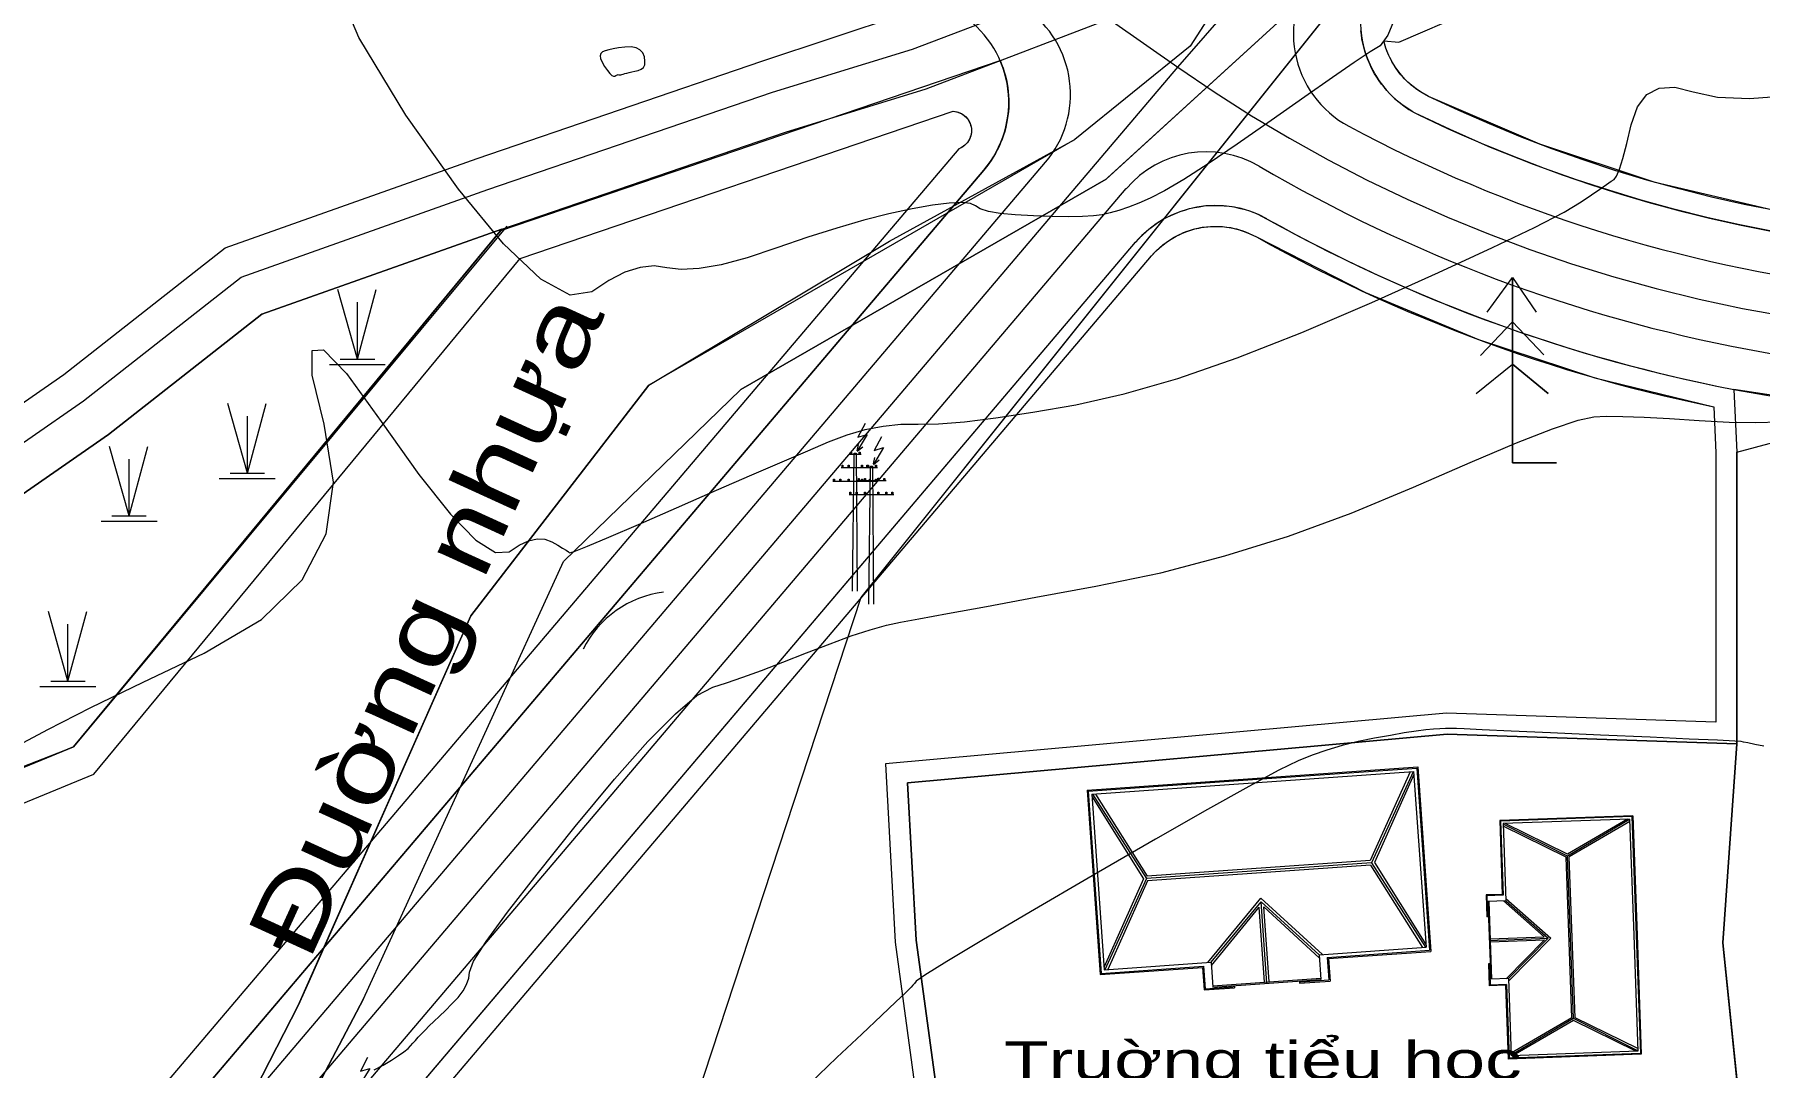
# Model space of a CAD drawing. Header units: metres. Extents: x 533049 to 537618, y 1849954 to 1852676.
# Drawn here: x 534812.5 to 534977.1, y 1851337.7 to 1851436.3 of the extents above; entities that cross this region are included whole.
import ezdxf

# ---------------------------------------------------------------- set-up
doc = ezdxf.new("R2010")
doc.units = ezdxf.units.M
doc.header["$LTSCALE"] = 2
for name, color, linetype, lineweight in [('13', 7, 'Continuous', 13), ('14', 7, 'Continuous', 13), ('20', 7, 'Continuous', 13), ('38', 7, 'Continuous', 13), ('47', 7, 'Continuous', 13), ('51', 7, 'Continuous', 13), ('52', 7, 'Continuous', 13), ('54', 7, 'Continuous', 13), ('55', 7, 'Continuous', 13), ('57', 7, 'Continuous', 13), ('60', 7, 'Continuous', 13)]:
    doc.layers.add(name, color=color, linetype=linetype, lineweight=lineweight)

msp = doc.modelspace()

# ---------------------------------------------------------------- linework, layer by layer
at = {"linetype": 'Continuous', "lineweight": 13}
for points in [[(534989.61, 1851326.9), (534975.91, 1851326.9), (534973.59, 1851349.6), (534974.91, 1851368.6), (534974.91, 1851396.42), (535008.04, 1851405.3), (535026.24, 1851403.77), (535027.4, 1851386.27), (535025.07, 1851374.02), (535016.33, 1851361.77), (535006.42, 1851354.19), (534995.35, 1851340.78)], [(534899.44, 1851327.9), (534898.55, 1851335.65), (534896.62, 1851349.86), (534895.8, 1851364.88), (534947.28, 1851369.51), (534974.91, 1851368.6), (534973.59, 1851349.6), (534975.92, 1851326.78), (534969.19, 1851324.88), (534968.68, 1851278.85), (534958.61, 1851275.67), (534929.69, 1851277.02), (534927.1, 1851273.51), (534904.62, 1851287.85), (534899.51, 1851292.29), (534899.44, 1851297.57), (534903.73, 1851297.02)]]:
    msp.add_lwpolyline(points, close=True, dxfattribs=at)
at = {"layer": '13'}
for p in [(534592.81, 1851663.81), (534829.97, 1851325.25)]:
    msp.add_line(p, (534921.58, 1851433.16), dxfattribs=at)
for points in [[(534921.58, 1851433.16), (535013.74, 1851538.69)], [(534921.58, 1851433.16), (534925.06, 1851430.8), (534928.62, 1851428.53), (534932.24, 1851426.37), (534935.92, 1851424.32), (534939.66, 1851422.39), (534943.46, 1851420.56), (534947.31, 1851418.85), (534951.21, 1851417.25), (534955.16, 1851415.77), (534959.14, 1851414.4), (534963.17, 1851413.16), (534967.23, 1851412.04), (534971.32, 1851411.03), (534975.45, 1851410.15), (534979.59, 1851409.4)]]:
    msp.add_lwpolyline(points, dxfattribs=at)
at = {"layer": '14'}
for p, q in [((534928.7, 1851365.3), (534944.48, 1851366.41)), ((534928.71, 1851365.19), (534944.38, 1851366.29)), ((534944.02, 1851365.94), (534940.05, 1851357.25)), ((534944.08, 1851365.95), (534945.26, 1851349.2)), ((534944.38, 1851366.29), (534945.6, 1851348.9)), ((534944.48, 1851366.41), (534945.72, 1851348.8)), ((534912.92, 1851364.19), (534928.7, 1851365.3)), ((534913.04, 1851364.09), (534928.71, 1851365.19)), ((534943.74, 1851365.92), (534939.94, 1851357.46)), ((534944.1, 1851365.68), (534940.33, 1851357.27)), ((534912.92, 1851364.19), (534914.16, 1851346.58)), ((534913.04, 1851364.09), (534914.26, 1851346.7)), ((534913.38, 1851363.79), (534914.56, 1851347.04)), ((534913.4, 1851363.53), (534918.31, 1851355.72)), ((534913.45, 1851363.79), (534918.59, 1851355.74)), ((534913.72, 1851363.81), (534918.67, 1851355.96)), ((534964.99, 1851361.74), (534952.29, 1851361.29)), ((534952.29, 1851361.29), (534952.54, 1851354.24)), ((534964.91, 1851361.66), (534952.37, 1851361.21)), ((534952.37, 1851361.21), (534952.62, 1851354.17)), ((534964.69, 1851361.42), (534952.61, 1851360.99)), ((534952.61, 1851360.99), (534952.87, 1851353.63)), ((534958.76, 1851358.07), (534952.8, 1851361)), ((534964.5, 1851361.41), (534958.76, 1851358.07)), ((534964.69, 1851361.38), (534958.77, 1851357.88)), ((534964.7, 1851361.18), (534958.93, 1851357.81)), ((534964.91, 1851361.66), (534965.32, 1851350.36)), ((534964.99, 1851361.74), (534965.4, 1851350.36)), ((534958.77, 1851357.88), (534952.61, 1851360.94)), ((534958.62, 1851357.8), (534952.62, 1851360.74)), ((534959.17, 1851342.46), (534958.62, 1851357.8)), ((534959.33, 1851342.39), (534958.77, 1851357.88)), ((534959.48, 1851342.47), (534958.93, 1851357.81)), ((534940.05, 1851357.25), (534918.59, 1851355.74)), ((534939.94, 1851357.46), (534918.67, 1851355.96)), ((534939.97, 1851357.03), (534918.7, 1851355.53)), ((534939.97, 1851357.03), (534944.92, 1851349.18)), ((534940.05, 1851357.25), (534945.2, 1851349.2)), ((534940.33, 1851357.27), (534945.24, 1851349.47)), ((534918.31, 1851355.72), (534914.54, 1851347.31)), ((534918.59, 1851355.74), (534914.62, 1851347.05)), ((534918.7, 1851355.53), (534914.9, 1851347.07)), ((534924.45, 1851347.74), (534929.5, 1851353.88)), ((534924.76, 1851347.76), (534929.53, 1851353.54)), ((534924.78, 1851347.46), (534929.35, 1851353.01)), ((534929.85, 1851345.85), (534929.35, 1851353.01)), ((534935.37, 1851348.51), (534929.5, 1851353.88)), ((534930.08, 1851345.76), (534929.53, 1851353.54)), ((534935.06, 1851348.48), (534929.53, 1851353.54)), ((534930.28, 1851345.88), (534929.78, 1851353.04)), ((534935.08, 1851348.18), (534929.78, 1851353.04)), ((534952.54, 1851354.24), (534950.99, 1851354.19)), ((534950.99, 1851354.19), (534951.07, 1851352.09)), ((534952.62, 1851354.17), (534951.07, 1851354.11)), ((534951.07, 1851354.11), (534951.14, 1851352.18)), ((534952.87, 1851353.63), (534951.17, 1851353.57)), ((534951.17, 1851353.57), (534951.44, 1851346.14)), ((534951.25, 1851353.57), (534951.52, 1851346.14)), ((534952.66, 1851353.62), (534956.54, 1851350.2)), ((534952.87, 1851353.85), (534957.16, 1851350.06)), ((534952.87, 1851353.63), (534956.92, 1851350.06)), ((534951.22, 1851352.1), (534951.07, 1851352.09)), ((534951.22, 1851352.18), (534951.14, 1851352.18)), ((534951.3, 1851349.85), (534956.92, 1851350.06)), ((534951.38, 1851350.01), (534956.54, 1851350.2)), ((534951.39, 1851349.7), (534956.55, 1851349.89)), ((534952.92, 1851346.19), (534956.55, 1851349.89)), ((534953.14, 1851346.2), (534956.92, 1851350.06)), ((534953.15, 1851345.98), (534957.16, 1851350.06)), ((534965.32, 1851350.36), (534965.72, 1851339.05)), ((534965.4, 1851350.36), (534965.8, 1851338.98)), ((534935.06, 1851348.48), (534945.26, 1851349.2)), ((534935.06, 1851348.48), (534935.23, 1851346.12)), ((534935.84, 1851348.22), (534945.6, 1851348.9)), ((534935.84, 1851348.22), (534935.99, 1851346.07)), ((534935.95, 1851348.12), (534945.72, 1851348.8)), ((534935.95, 1851348.12), (534936.1, 1851345.97)), ((534914.16, 1851346.58), (534923.93, 1851347.27)), ((534914.26, 1851346.7), (534924.03, 1851347.39)), ((534914.56, 1851347.04), (534924.76, 1851347.76)), ((534923.93, 1851347.27), (534924.08, 1851345.12)), ((534924.03, 1851347.39), (534924.18, 1851345.24)), ((534924.76, 1851347.76), (534924.92, 1851345.4)), ((534924.91, 1851345.51), (534935.22, 1851346.23)), ((534951.38, 1851347.61), (534951.23, 1851347.6)), ((534951.23, 1851347.6), (534951.3, 1851345.51)), ((534951.31, 1851347.53), (534951.38, 1851345.59)), ((534951.39, 1851347.53), (534951.31, 1851347.53)), ((534953.14, 1851346.2), (534951.44, 1851346.14)), ((534953.14, 1851346.2), (534953.4, 1851338.84)), ((534924.08, 1851345.12), (534926.98, 1851345.33)), ((534924.18, 1851345.24), (534926.86, 1851345.43)), ((534924.92, 1851345.4), (534935.23, 1851346.12)), ((534926.85, 1851345.53), (534926.86, 1851345.43)), ((534926.96, 1851345.54), (534926.98, 1851345.33)), ((534933.19, 1851345.98), (534933.2, 1851345.76)), ((534933.2, 1851345.76), (534936.1, 1851345.97)), ((534933.3, 1851345.88), (534935.99, 1851346.07)), ((534933.3, 1851345.99), (534933.3, 1851345.88)), ((534952.85, 1851345.57), (534951.3, 1851345.51)), ((534952.93, 1851345.65), (534951.38, 1851345.59)), ((534952.85, 1851345.57), (534953.11, 1851338.52)), ((534952.93, 1851345.65), (534953.18, 1851338.6)), ((534959.17, 1851342.46), (534953.4, 1851339.09)), ((534959.33, 1851342.39), (534953.4, 1851338.89)), ((534959.33, 1851342.19), (534953.59, 1851338.85)), ((534965.48, 1851339.32), (534959.33, 1851342.39)), ((534965.29, 1851339.27), (534959.33, 1851342.19)), ((534965.48, 1851339.52), (534959.48, 1851342.47)), ((534965.8, 1851338.98), (534953.11, 1851338.52)), ((534965.72, 1851339.05), (534953.18, 1851338.6)), ((534965.48, 1851339.28), (534953.4, 1851338.84))]:
    msp.add_line(p, q, dxfattribs=at)
for points in [[(535287.1, 1851437.92), (535223.94, 1851442.49), (535160.63, 1851441.22), (535097.71, 1851434.14), (535035.7, 1851421.31), (535024.38, 1851418.94), (535012.9, 1851417.57), (535001.35, 1851417.21), (534989.81, 1851417.86), (534978.36, 1851419.52), (534967.11, 1851422.17), (534956.13, 1851425.8), (534945.51, 1851430.37), (534944.9, 1851430.71), (534944.31, 1851431.09), (534943.76, 1851431.53), (534943.25, 1851432.01), (534942.78, 1851432.54), (534942.37, 1851433.1), (534942, 1851433.7), (534941.69, 1851434.33), (534941.43, 1851434.98), (534941.23, 1851435.66)], [(534941.23, 1851435.66), (534942.67, 1851435.56), (534949.31, 1851438.41)], [(534941.23, 1851435.66), (534942.67, 1851435.56), (534949.31, 1851438.41)], [(534941.44, 1851434.96), (534941.36, 1851435.19), (534941.29, 1851435.42), (534941.23, 1851435.66)], [(534978.76, 1851419.45), (534975.63, 1851420.07), (534972.51, 1851420.77), (534969.42, 1851421.54), (534966.34, 1851422.39), (534963.29, 1851423.31), (534960.26, 1851424.31), (534957.25, 1851425.38), (534954.27, 1851426.52), (534951.32, 1851427.74), (534948.4, 1851429.02), (534945.51, 1851430.37), (534945.3, 1851430.48), (534945.09, 1851430.6), (534944.88, 1851430.72), (534944.67, 1851430.85), (534944.47, 1851430.98), (534944.27, 1851431.12), (534944.08, 1851431.27), (534943.89, 1851431.42), (534943.71, 1851431.58), (534943.53, 1851431.74), (534943.35, 1851431.91), (534943.18, 1851432.08), (534943.02, 1851432.26), (534942.86, 1851432.44), (534942.71, 1851432.63), (534942.56, 1851432.82), (534942.42, 1851433.02), (534942.29, 1851433.22), (534942.16, 1851433.43), (534942.04, 1851433.64), (534941.92, 1851433.85), (534941.81, 1851434.07), (534941.71, 1851434.28), (534941.61, 1851434.51), (534941.52, 1851434.73), (534941.44, 1851434.96)], [(534913.38, 1851363.79), (534928.73, 1851364.87), (534944.08, 1851365.95)], [(534964.69, 1851361.42), (534965.09, 1851350.35), (534965.48, 1851339.28)]]:
    msp.add_lwpolyline(points, dxfattribs=at)
at = {"layer": '20'}
for p, q in [((534879.89, 1851402.41), (534862.95, 1851386)), ((534974.91, 1851368.6), (534973.59, 1851349.6)), ((534896.62, 1851349.86), (534898.55, 1851335.65))]:
    msp.add_line(p, q, dxfattribs=at)
for points in [[(534857.55, 1851418), (534816.22, 1851368.3), (534743.68, 1851338.45), (534659.77, 1851307.18), (534584.39, 1851319.97), (534523.23, 1851358.35), (534477.72, 1851405.26), (534456.39, 1851452.17), (534449.28, 1851582.95), (534450.89, 1851641.08), (534444.71, 1851664.01), (534443.83, 1851690.46), (534441.18, 1851714.27), (534430.6, 1851731.91), (534431.48, 1851763.66), (534420.89, 1851786.59), (534400.6, 1851829.81)], [(534914.73, 1851422.48), (534879.89, 1851402.41), (534862.95, 1851386)], [(534896.62, 1851349.86), (534895.8, 1851364.88), (534947.28, 1851369.51)], [(534896.62, 1851349.86), (534895.8, 1851364.88), (534947.28, 1851369.51)], [(534947.28, 1851369.51), (534974.91, 1851368.6), (534973.59, 1851349.6)], [(534973.59, 1851349.6), (534975.92, 1851326.78), (534969.19, 1851324.88)]]:
    msp.add_lwpolyline(points, dxfattribs=at)
at = {"layer": '38'}
for points in [[(534632.43, 1851450.17), (534670.46, 1851418.98), (534709.96, 1851389.67), (534728.01, 1851377.95), (534732.39, 1851380.68), (534760.25, 1851378.83), (534773.84, 1851379.26), (534794.3, 1851389.28), (534815.3, 1851403.84), (534830.69, 1851415.92), (534854.73, 1851424.45), (534881.9, 1851433.74), (534895.32, 1851438.18)], [(534794.3, 1851389.28), (534815.3, 1851403.84), (534830.69, 1851415.92), (534854.73, 1851424.45), (534881.9, 1851433.74), (534895.32, 1851438.18)], [(534774.53, 1851347.75), (534818.14, 1851365.7), (534858.84, 1851414.91), (534900.15, 1851428.95), (534900.32, 1851428.93), (534900.49, 1851428.9), (534900.66, 1851428.85), (534900.82, 1851428.78), (534900.98, 1851428.7), (534901.12, 1851428.6), (534901.26, 1851428.5), (534901.38, 1851428.38), (534901.5, 1851428.24), (534901.6, 1851428.1), (534901.68, 1851427.95), (534901.76, 1851427.79), (534901.81, 1851427.63), (534901.85, 1851427.46), (534901.88, 1851427.29), (534901.89, 1851427.12), (534901.88, 1851426.94), (534901.86, 1851426.77), (534901.82, 1851426.6), (534901.76, 1851426.44), (534901.69, 1851426.28), (534901.61, 1851426.13), (534901.51, 1851425.98), (534901.4, 1851425.85), (534901.27, 1851425.73), (534901.14, 1851425.62), (534900.99, 1851425.52), (534900.84, 1851425.44), (534900.68, 1851425.37), (534817.28, 1851327.13)], [(534774.53, 1851347.75), (534818.14, 1851365.7), (534858.84, 1851414.91), (534900.15, 1851428.95), (534900.31, 1851428.93), (534900.47, 1851428.9), (534900.63, 1851428.86), (534900.78, 1851428.8), (534900.93, 1851428.73), (534901.07, 1851428.64), (534901.2, 1851428.55), (534901.32, 1851428.44), (534901.43, 1851428.32), (534901.53, 1851428.2), (534901.62, 1851428.06), (534901.7, 1851427.92), (534901.77, 1851427.77), (534901.82, 1851427.61), (534901.86, 1851427.46), (534901.88, 1851427.3), (534901.89, 1851427.13), (534901.88, 1851426.97), (534901.86, 1851426.81), (534901.83, 1851426.65), (534901.78, 1851426.49), (534901.72, 1851426.34), (534901.65, 1851426.2), (534901.56, 1851426.06), (534901.47, 1851425.93), (534901.36, 1851425.81), (534901.24, 1851425.7), (534901.11, 1851425.6), (534900.97, 1851425.51), (534900.83, 1851425.44), (534900.68, 1851425.37), (534817.28, 1851327.13)]]:
    msp.add_lwpolyline(points, dxfattribs=at)
at = {"layer": '47'}
msp.add_lwpolyline([(534766.83, 1851349), (534816.22, 1851368.3), (534857.08, 1851417.71), (534834.18, 1851409.58), (534819.54, 1851398.1), (534797.93, 1851383.11), (534775.6, 1851372.17), (534760.13, 1851371.69), (534734.21, 1851373.4), (534731.68, 1851371.82)], close=True, dxfattribs=at)
at = {"layer": '51'}
for points in [[(534850.46, 1851334.32), (534919.08, 1851415.15), (534919.33, 1851415.43), (534919.6, 1851415.71), (534919.87, 1851415.96), (534920.16, 1851416.21), (534920.47, 1851416.44), (534920.78, 1851416.66), (534921.1, 1851416.86), (534921.43, 1851417.04), (534921.77, 1851417.21), (534922.12, 1851417.37), (534922.47, 1851417.5), (534922.83, 1851417.62), (534923.2, 1851417.73), (534923.57, 1851417.81), (534923.94, 1851417.88), (534924.32, 1851417.93), (534924.7, 1851417.96), (534925.08, 1851417.97), (534925.46, 1851417.97), (534925.83, 1851417.95), (534926.21, 1851417.91), (534926.59, 1851417.85), (534926.96, 1851417.77), (534927.33, 1851417.68), (534927.69, 1851417.57), (534928.05, 1851417.44), (534928.4, 1851417.3), (534928.74, 1851417.13), (534929.08, 1851416.96), (534930.49, 1851416.18), (534931.91, 1851415.41), (534933.33, 1851414.67), (534934.77, 1851413.93), (534936.21, 1851413.22), (534937.66, 1851412.51), (534939.12, 1851411.83), (534940.58, 1851411.15), (534942.06, 1851410.5), (534943.53, 1851409.86), (534945.02, 1851409.23), (534946.51, 1851408.63), (534948.01, 1851408.03), (534949.51, 1851407.46), (534951.02, 1851406.89), (534952.54, 1851406.35), (534954.06, 1851405.82), (534955.59, 1851405.31), (534957.12, 1851404.81), (534958.66, 1851404.33), (534960.2, 1851403.87), (534961.75, 1851403.42), (534963.3, 1851402.99), (534964.86, 1851402.58), (534966.42, 1851402.18), (534967.99, 1851401.8), (534969.56, 1851401.44), (534971.13, 1851401.09), (534972.71, 1851400.76), (534972.91, 1851396.37), (534972.91, 1851370.66), (534947.22, 1851371.52), (534893.69, 1851366.7), (534894.62, 1851349.67), (534896.56, 1851335.4)], [(534850.46, 1851334.32), (534919.08, 1851415.15), (534919.54, 1851415.66), (534920.05, 1851416.12), (534920.6, 1851416.54), (534921.18, 1851416.91), (534921.79, 1851417.22), (534922.43, 1851417.49), (534923.08, 1851417.7), (534923.75, 1851417.85), (534924.44, 1851417.94), (534925.12, 1851417.97), (534925.81, 1851417.95), (534926.49, 1851417.86), (534927.17, 1851417.72), (534927.83, 1851417.52), (534928.46, 1851417.27), (534929.08, 1851416.96), (534939.48, 1851411.66), (534950.27, 1851407.17), (534961.36, 1851403.53), (534972.71, 1851400.76), (534972.91, 1851396.37), (534972.91, 1851370.66), (534947.22, 1851371.52), (534893.69, 1851366.7), (534894.62, 1851349.67), (534896.56, 1851335.4)]]:
    msp.add_lwpolyline(points, dxfattribs=at)
msp.add_lwpolyline([(534899.44, 1851327.9), (534898.55, 1851335.65), (534896.62, 1851349.86), (534895.8, 1851364.88), (534947.28, 1851369.51), (534974.91, 1851368.6), (534973.59, 1851349.6), (534975.92, 1851326.78), (534969.19, 1851324.88), (534968.68, 1851278.85), (534958.61, 1851275.67), (534929.69, 1851277.02), (534927.1, 1851273.51), (534904.62, 1851287.85), (534899.51, 1851292.29), (534899.44, 1851297.57), (534903.73, 1851297.02)], close=True, dxfattribs=at)
at = {"layer": '52'}
msp.add_lwpolyline([(534986.41, 1851400.62), (534974.63, 1851402.42), (534974.91, 1851396.42), (534974.91, 1851368.6), (534973.59, 1851349.6), (534975.92, 1851326.78), (534969.19, 1851324.88), (534968.68, 1851278.85), (534965.01, 1851277.69), (534972.53, 1851270.17), (534991.77, 1851294.4)], dxfattribs=at)
at = {"layer": '54'}
for p, q in [((534819.79, 1851319.06), (534908.96, 1851424.1)), ((534828.1, 1851317.26), (534916.65, 1851421.57))]:
    msp.add_line(p, q, dxfattribs=at)
for centre, radius, start, end in [((534942.61, 1851436.34), 10, 138.8678, 241.8526), ((534901.34, 1851430.56), 10, 319.671, 54.9485), ((535003.01, 1851549.24), 138.04, 241.8526, 284.3337), ((534924.28, 1851415.09), 10, 59.5897, 139.671), ((535003.01, 1851549.24), 145.54, 239.5897, 278.9564)]:
    msp.add_arc(centre, radius, start, end, dxfattribs=at)
at = {"layer": '55'}
for p, q in [((534819.67, 1851325.09), (534903.07, 1851423.34)), ((534834.89, 1851319.07), (534917.55, 1851416.45))]:
    msp.add_line(p, q, dxfattribs=at)
for centre, radius, start, end in [((534949, 1851437.57), 10, 138.8678, 244.1864), ((534895.45, 1851429.81), 10, 319.671, 54.9485), ((535003.01, 1851549.24), 134.04, 244.1864, 284.3337), ((534925.18, 1851409.97), 10, 60.7991, 139.671), ((535003.01, 1851549.24), 149.54, 240.7991, 277.3229), ((534873.77, 1851373.15), 10, 97.2203, 153.4349)]:
    msp.add_arc(centre, radius, start, end, dxfattribs=at)
at = {"layer": '57'}
for p, q in [((535010.72, 1851531.86), (534891.33, 1851382.55)), ((534953.51, 1851413.09), (534953.51, 1851395.42)), ((534843.3, 1851405.31), (534841.44, 1851411.95)), ((534843.3, 1851405.31), (534845.09, 1851411.95)), ((534843.3, 1851405.31), (534843.3, 1851410.74)), ((534950.45, 1851405.65), (534953.51, 1851408.85)), ((534956.49, 1851405.72), (534953.51, 1851408.85)), ((534840.63, 1851404.79), (534845.96, 1851404.79)), ((534841.65, 1851405.31), (534844.95, 1851405.31)), ((534950.03, 1851402.03), (534953.51, 1851404.81)), ((534956.92, 1851402.03), (534953.51, 1851404.81)), ((534879.89, 1851402.41), (534862.95, 1851386)), ((534832.8, 1851394.42), (534830.93, 1851401.07)), ((534832.8, 1851394.42), (534834.58, 1851401.07)), ((534832.8, 1851394.42), (534832.8, 1851399.85)), ((534821.52, 1851390.34), (534819.66, 1851396.98)), ((534821.52, 1851390.34), (534823.3, 1851396.98)), ((534821.52, 1851390.34), (534821.52, 1851395.77)), ((534890.28, 1851396.23), (534891.36, 1851396.23)), ((534890.97, 1851396.55), (534891.12, 1851397.16)), ((534892.53, 1851395.3), (534892.68, 1851395.91)), ((534830.12, 1851393.91), (534835.46, 1851393.91)), ((534831.15, 1851394.42), (534834.44, 1851394.42)), ((534889.46, 1851394.98), (534892.18, 1851394.98)), ((534891.84, 1851394.98), (534892.92, 1851394.98)), ((534953.51, 1851395.42), (534957.72, 1851395.42)), ((534888.65, 1851393.65), (534892.93, 1851393.65)), ((534890.21, 1851392.4), (534894.49, 1851392.4)), ((534891.03, 1851393.74), (534893.74, 1851393.74)), ((534818.84, 1851389.83), (534824.18, 1851389.83)), ((534819.87, 1851390.34), (534823.16, 1851390.34)), ((534815.68, 1851374.59), (534813.82, 1851381.24)), ((534815.68, 1851374.59), (534817.47, 1851381.24)), ((534815.68, 1851374.59), (534815.68, 1851380.02)), ((534814.04, 1851374.59), (534817.33, 1851374.59)), ((534813.01, 1851374.08), (534818.35, 1851374.08)), ((534974.91, 1851368.6), (534973.59, 1851349.6)), ((534928.7, 1851365.3), (534944.48, 1851366.41)), ((534928.71, 1851365.19), (534944.38, 1851366.29)), ((534944.02, 1851365.94), (534940.05, 1851357.25)), ((534944.08, 1851365.95), (534945.26, 1851349.2)), ((534944.38, 1851366.29), (534945.6, 1851348.9)), ((534944.48, 1851366.41), (534945.72, 1851348.8)), ((534912.92, 1851364.19), (534928.7, 1851365.3)), ((534913.04, 1851364.09), (534928.71, 1851365.19)), ((534943.74, 1851365.92), (534939.94, 1851357.46)), ((534944.1, 1851365.68), (534940.33, 1851357.27)), ((534912.92, 1851364.19), (534914.16, 1851346.58)), ((534913.04, 1851364.09), (534914.26, 1851346.7)), ((534913.38, 1851363.79), (534914.56, 1851347.04)), ((534913.4, 1851363.53), (534918.31, 1851355.72)), ((534913.45, 1851363.79), (534918.59, 1851355.74)), ((534913.72, 1851363.81), (534918.67, 1851355.96)), ((534964.99, 1851361.74), (534952.29, 1851361.29)), ((534952.29, 1851361.29), (534952.54, 1851354.24)), ((534964.91, 1851361.66), (534952.37, 1851361.21)), ((534952.37, 1851361.21), (534952.62, 1851354.17)), ((534964.69, 1851361.42), (534952.61, 1851360.99)), ((534952.61, 1851360.99), (534952.87, 1851353.63)), ((534958.76, 1851358.07), (534952.8, 1851361)), ((534964.5, 1851361.41), (534958.76, 1851358.07)), ((534964.69, 1851361.38), (534958.77, 1851357.88)), ((534964.7, 1851361.18), (534958.93, 1851357.81)), ((534964.91, 1851361.66), (534965.32, 1851350.36)), ((534964.99, 1851361.74), (534965.4, 1851350.36)), ((534958.77, 1851357.88), (534952.61, 1851360.94)), ((534958.62, 1851357.8), (534952.62, 1851360.74)), ((534959.17, 1851342.46), (534958.62, 1851357.8)), ((534959.33, 1851342.39), (534958.77, 1851357.88)), ((534959.48, 1851342.47), (534958.93, 1851357.81)), ((534940.05, 1851357.25), (534918.59, 1851355.74)), ((534939.94, 1851357.46), (534918.67, 1851355.96)), ((534939.97, 1851357.03), (534918.7, 1851355.53)), ((534939.97, 1851357.03), (534944.92, 1851349.18)), ((534940.05, 1851357.25), (534945.2, 1851349.2)), ((534940.33, 1851357.27), (534945.24, 1851349.47)), ((534918.31, 1851355.72), (534914.54, 1851347.31)), ((534918.59, 1851355.74), (534914.62, 1851347.05)), ((534918.7, 1851355.53), (534914.9, 1851347.07)), ((534924.45, 1851347.74), (534929.5, 1851353.88)), ((534924.76, 1851347.76), (534929.53, 1851353.54)), ((534924.78, 1851347.46), (534929.35, 1851353.01)), ((534929.85, 1851345.85), (534929.35, 1851353.01)), ((534935.37, 1851348.51), (534929.5, 1851353.88)), ((534930.08, 1851345.76), (534929.53, 1851353.54)), ((534935.06, 1851348.48), (534929.53, 1851353.54)), ((534930.28, 1851345.88), (534929.78, 1851353.04)), ((534935.08, 1851348.18), (534929.78, 1851353.04)), ((534952.54, 1851354.24), (534950.99, 1851354.19)), ((534950.99, 1851354.19), (534951.07, 1851352.09)), ((534952.62, 1851354.17), (534951.07, 1851354.11)), ((534951.07, 1851354.11), (534951.14, 1851352.18)), ((534952.87, 1851353.63), (534951.17, 1851353.57)), ((534951.17, 1851353.57), (534951.44, 1851346.14)), ((534951.25, 1851353.57), (534951.52, 1851346.14)), ((534952.66, 1851353.62), (534956.54, 1851350.2)), ((534952.87, 1851353.85), (534957.16, 1851350.06)), ((534952.87, 1851353.63), (534956.92, 1851350.06)), ((534951.22, 1851352.1), (534951.07, 1851352.09)), ((534951.22, 1851352.18), (534951.14, 1851352.18)), ((534896.62, 1851349.86), (534898.55, 1851335.65)), ((534951.3, 1851349.85), (534956.92, 1851350.06)), ((534951.38, 1851350.01), (534956.54, 1851350.2)), ((534951.39, 1851349.7), (534956.55, 1851349.89)), ((534952.92, 1851346.19), (534956.55, 1851349.89)), ((534953.14, 1851346.2), (534956.92, 1851350.06)), ((534953.15, 1851345.98), (534957.16, 1851350.06)), ((534965.32, 1851350.36), (534965.72, 1851339.05)), ((534965.4, 1851350.36), (534965.8, 1851338.98)), ((534935.06, 1851348.48), (534945.26, 1851349.2)), ((534935.06, 1851348.48), (534935.23, 1851346.12)), ((534935.84, 1851348.22), (534945.6, 1851348.9)), ((534935.84, 1851348.22), (534935.99, 1851346.07)), ((534935.95, 1851348.12), (534945.72, 1851348.8)), ((534935.95, 1851348.12), (534936.1, 1851345.97)), ((534914.16, 1851346.58), (534923.93, 1851347.27)), ((534914.26, 1851346.7), (534924.03, 1851347.39)), ((534914.56, 1851347.04), (534924.76, 1851347.76)), ((534923.93, 1851347.27), (534924.08, 1851345.12)), ((534924.03, 1851347.39), (534924.18, 1851345.24)), ((534924.76, 1851347.76), (534924.92, 1851345.4)), ((534924.91, 1851345.51), (534935.22, 1851346.23)), ((534951.38, 1851347.61), (534951.23, 1851347.6)), ((534951.23, 1851347.6), (534951.3, 1851345.51)), ((534951.31, 1851347.53), (534951.38, 1851345.59)), ((534951.39, 1851347.53), (534951.31, 1851347.53)), ((534953.14, 1851346.2), (534951.44, 1851346.14)), ((534953.14, 1851346.2), (534953.4, 1851338.84)), ((534924.08, 1851345.12), (534926.98, 1851345.33)), ((534924.18, 1851345.24), (534926.86, 1851345.43)), ((534924.92, 1851345.4), (534935.23, 1851346.12)), ((534926.85, 1851345.53), (534926.86, 1851345.43)), ((534926.96, 1851345.54), (534926.98, 1851345.33)), ((534933.19, 1851345.98), (534933.2, 1851345.76)), ((534933.2, 1851345.76), (534936.1, 1851345.97)), ((534933.3, 1851345.88), (534935.99, 1851346.07)), ((534933.3, 1851345.99), (534933.3, 1851345.88)), ((534952.85, 1851345.57), (534951.3, 1851345.51)), ((534952.93, 1851345.65), (534951.38, 1851345.59)), ((534952.85, 1851345.57), (534953.11, 1851338.52)), ((534952.93, 1851345.65), (534953.18, 1851338.6)), ((534843.88, 1851344.28), (534814.88, 1851289.06)), ((534959.17, 1851342.46), (534953.4, 1851339.09)), ((534959.33, 1851342.39), (534953.4, 1851338.89)), ((534959.33, 1851342.19), (534953.59, 1851338.85)), ((534965.48, 1851339.32), (534959.33, 1851342.39)), ((534965.29, 1851339.27), (534959.33, 1851342.19)), ((534965.48, 1851339.52), (534959.48, 1851342.47)), ((534965.8, 1851338.98), (534953.11, 1851338.52)), ((534965.72, 1851339.05), (534953.18, 1851338.6)), ((534965.48, 1851339.28), (534953.4, 1851338.84))]:
    msp.add_line(p, q, dxfattribs=at)
for points in [[(534857.55, 1851418), (534816.22, 1851368.3), (534743.68, 1851338.45), (534659.77, 1851307.18), (534584.39, 1851319.97), (534523.23, 1851358.35), (534477.72, 1851405.26), (534456.39, 1851452.17), (534449.28, 1851582.95), (534450.89, 1851641.08), (534444.71, 1851664.01), (534443.83, 1851690.46), (534441.18, 1851714.27), (534430.6, 1851731.91), (534431.48, 1851763.66), (534420.89, 1851786.59), (534400.6, 1851829.81)], [(535064.32, 1851597.08), (535010.72, 1851531.86), (534891.33, 1851382.55)], [(534914.86, 1851422.59), (534931.82, 1851438.05), (534957.89, 1851481.58), (534981.31, 1851515.92), (535002.33, 1851543.7)], [(534994.36, 1851542.55), (534984.52, 1851529.09), (534947.75, 1851473.97), (534922.76, 1851435.15), (534911.74, 1851426.27)], [(534984.52, 1851529.09), (534947.75, 1851473.97), (534922.76, 1851435.15), (534911.74, 1851426.27)], [(534981.31, 1851515.92), (534957.89, 1851481.58), (534931.82, 1851438.05), (534914.86, 1851422.59)], [(534929.43, 1851445.52), (534922.76, 1851435.15), (534911.74, 1851426.27), (534871.11, 1851402.82), (534854.13, 1851380.8), (534838.65, 1851345.88), (534837.64, 1851343.62), (534827.43, 1851323.69), (534817.99, 1851305.81), (534808.55, 1851287.92)], [(534906.05, 1851419.06), (534904.62, 1851419.21), (534903.51, 1851419.4), (534902.73, 1851419.63), (534902.28, 1851419.92), (534901.81, 1851420.15), (534900.97, 1851420.24), (534899.75, 1851420.19), (534898.18, 1851419.99), (534896.23, 1851419.65), (534894.01, 1851419.17), (534891.61, 1851418.56), (534889.03, 1851417.81), (534886.27, 1851416.93), (534883.33, 1851415.91), (534880.49, 1851414.97), (534878.01, 1851414.31), (534875.91, 1851413.94), (534874.18, 1851413.84), (534872.82, 1851414.03), (534871.6, 1851414.2), (534870.27, 1851414.05), (534868.83, 1851413.59), (534867.3, 1851412.82), (534865.66, 1851411.73), (534863.6, 1851411.4), (534860.8, 1851412.93), (534857.25, 1851416.3), (534852.96, 1851421.52), (534847.92, 1851428.59), (534843.44, 1851435.98), (534840.82, 1851442.19)], [(534797.93, 1851383.11), (534819.54, 1851398.1), (534834.18, 1851409.58), (534857.08, 1851417.71), (534884.14, 1851426.96), (534897.56, 1851431.09), (534905.07, 1851433.96), (534916.71, 1851438.41)], [(534942.55, 1851438.43), (534941.63, 1851436.2), (534940.88, 1851435.2), (534939.93, 1851434.61), (534938.42, 1851433.6), (534936.34, 1851432.18), (534933.7, 1851430.34), (534930.49, 1851428.08), (534927.24, 1851425.81), (534924.46, 1851423.94), (534922.15, 1851422.45), (534920.32, 1851421.36), (534918.95, 1851420.66), (534917.87, 1851420.2), (534916.86, 1851419.81), (534915.95, 1851419.49), (534915.11, 1851419.25), (534914.37, 1851419.08), (534913.54, 1851418.97), (534912.47, 1851418.9), (534911.15, 1851418.88), (534909.6, 1851418.9), (534907.8, 1851418.96), (534906.05, 1851419.06)], [(534795.89, 1851386.57), (534817.16, 1851401.32), (534832.22, 1851413.13), (534855.76, 1851421.49), (534882.9, 1851430.76), (534896.26, 1851434.87), (534903.64, 1851437.69)], [(534800.26, 1851269.79), (534814.88, 1851289.06), (534824.82, 1851308), (534834.77, 1851326.94), (534843.88, 1851344.28), (534862.95, 1851386), (534879.89, 1851402.41), (534914.73, 1851422.48), (534931.82, 1851438.05)], [(534810.5, 1851368.23), (534813.76, 1851369.98), (534817.88, 1851372.07), (534822.85, 1851374.49), (534828.68, 1851377.24), (534834.15, 1851380.46), (534838.03, 1851384.25), (534840.32, 1851388.62), (534841.01, 1851393.58), (534840.12, 1851399.11), (534838.99, 1851403.77), (534838.97, 1851406.13), (534840.06, 1851406.18), (534842.27, 1851403.93), (534845.58, 1851399.36), (534849.16, 1851394.29), (534852.17, 1851390.52), (534854.61, 1851388.03), (534856.48, 1851386.84), (534857.77, 1851386.93), (534858.74, 1851387.57), (534859.63, 1851387.98), (534860.45, 1851388.17), (534861.19, 1851388.14), (534861.85, 1851387.88), (534862.42, 1851387.55), (534862.87, 1851387.28), (534863.21, 1851387.07), (534863.43, 1851386.92), (534863.54, 1851386.83), (534863.99, 1851386.96), (534865.24, 1851387.46), (534867.28, 1851388.31), (534870.12, 1851389.53), (534873.76, 1851391.12), (534877.57, 1851392.79), (534880.92, 1851394.25), (534883.82, 1851395.51), (534886.27, 1851396.56), (534888.26, 1851397.41), (534890.02, 1851398.08), (534891.75, 1851398.58), (534893.46, 1851398.92), (534895.15, 1851399.1), (534896.82, 1851399.11), (534898.74, 1851399.13), (534901.21, 1851399.32), (534904.21, 1851399.69), (534907.76, 1851400.23), (534911.84, 1851400.95), (534916.45, 1851401.98), (534921.58, 1851403.47), (534927.23, 1851405.42), (534933.4, 1851407.83), (534940.09, 1851410.7), (534946.44, 1851413.56), (534951.62, 1851415.95), (534955.62, 1851417.87), (534958.44, 1851419.32), (534960.08, 1851420.3), (534961.05, 1851420.98), (534961.85, 1851421.53), (534962.48, 1851421.96), (534962.93, 1851422.27), (534963.22, 1851422.44), (534963.45, 1851422.75), (534963.72, 1851423.42), (534964.05, 1851424.46), (534964.43, 1851425.88), (534964.85, 1851427.67), (534965.45, 1851429.37), (534966.34, 1851430.54), (534967.52, 1851431.16), (534968.99, 1851431.25), (534970.76, 1851430.81), (534973.06, 1851430.29), (534976.13, 1851430.17), (534979.98, 1851430.46)], [(534808.55, 1851287.92), (534827.43, 1851323.69), (534837.64, 1851343.62), (534854.13, 1851380.8), (534871.11, 1851402.82), (534894.07, 1851416.56), (534911.74, 1851426.27)], [(534914.73, 1851422.48), (534879.89, 1851402.41), (534862.95, 1851386)], [(534951.09, 1851409.8), (534953.51, 1851413.09), (534955.78, 1851409.8)], [(534951.09, 1851409.8), (534953.51, 1851413.09), (534955.78, 1851409.8)], [(534957.72, 1851395.42), (534953.51, 1851395.42), (534953.51, 1851413.09)], [(534950.45, 1851405.65), (534953.51, 1851408.85), (534956.49, 1851405.72)], [(534950.03, 1851402.03), (534953.51, 1851404.81), (534956.92, 1851402.03)], [(534844.89, 1851337.51), (534845.76, 1851337.95), (534846.55, 1851338.43), (534847.21, 1851338.85), (534847.74, 1851339.21), (534848.13, 1851339.53), (534848.38, 1851339.79), (534848.59, 1851340.03), (534848.83, 1851340.31), (534849.11, 1851340.6), (534849.41, 1851340.93), (534849.76, 1851341.28), (534850.15, 1851341.68), (534850.6, 1851342.12), (534851.12, 1851342.62), (534851.69, 1851343.17), (534852.32, 1851343.78), (534852.92, 1851344.4), (534853.39, 1851345.02), (534853.72, 1851345.63), (534853.92, 1851346.23), (534853.98, 1851346.82), (534854.38, 1851347.85), (534855.59, 1851349.75), (534857.61, 1851352.53), (534860.44, 1851356.18), (534864.07, 1851360.72), (534867.83, 1851365.23), (534871.02, 1851368.81), (534873.64, 1851371.47), (534875.7, 1851373.21), (534877.2, 1851374.02), (534878.53, 1851374.43), (534880.08, 1851374.96), (534881.87, 1851375.61), (534883.89, 1851376.38), (534886.14, 1851377.27), (534888.4, 1851378.15), (534890.42, 1851378.89), (534892.22, 1851379.47), (534893.79, 1851379.92), (534895.13, 1851380.21), (534896.86, 1851380.52), (534899.59, 1851381.02), (534903.31, 1851381.71), (534908.04, 1851382.58), (534913.76, 1851383.64), (534919.95, 1851384.93), (534926.08, 1851386.53), (534932.14, 1851388.42), (534938.13, 1851390.6), (534944.06, 1851393.08), (534949.47, 1851395.45), (534953.9, 1851397.31), (534957.34, 1851398.66), (534959.79, 1851399.49), (534961.27, 1851399.81), (534962.46, 1851399.85), (534964.05, 1851399.83), (534966.06, 1851399.76), (534968.48, 1851399.63), (534971.31, 1851399.45)], [(534891.74, 1851399.15), (534891.06, 1851397.85), (534891.95, 1851398.12), (534890.97, 1851396.51), (534891.52, 1851396.95)], [(534971.31, 1851399.45), (534974.19, 1851399.3), (534976.74, 1851399.25), (534978.98, 1851399.32)], [(534893.3, 1851397.9), (534892.62, 1851396.6), (534893.51, 1851396.87), (534892.53, 1851395.26), (534893.09, 1851395.7)], [(534890.55, 1851383.18), (534890.7, 1851396.34), (534890.88, 1851396.34), (534890.98, 1851383.18)], [(534892.11, 1851381.93), (534892.27, 1851395.09), (534892.44, 1851395.09), (534892.55, 1851381.93)], [(534814.88, 1851289.06), (534843.88, 1851344.28), (534862.95, 1851386)], [(534891.33, 1851382.55), (534868.55, 1851313.22), (534898.92, 1851280.5)], [(534977.5, 1851368.38), (534976.63, 1851368.55), (534975.97, 1851368.69), (534975.54, 1851368.77), (534975.33, 1851368.81), (534974.72, 1851368.85), (534973.07, 1851368.94), (534970.38, 1851369.06), (534966.66, 1851369.23), (534961.9, 1851369.44), (534957.14, 1851369.65), (534953.38, 1851369.82), (534950.63, 1851369.94), (534948.89, 1851370.02), (534948.16, 1851370.06), (534947.89, 1851370.07), (534947.54, 1851370.07), (534947.11, 1851370.06), (534946.59, 1851370.03), (534945.99, 1851369.99), (534945.25, 1851369.93), (534944.32, 1851369.81), (534943.19, 1851369.64), (534941.87, 1851369.41), (534940.36, 1851369.14), (534938.78, 1851368.81), (534937.26, 1851368.43), (534935.8, 1851367.99), (534934.4, 1851367.51), (534933.05, 1851366.97), (534931.22, 1851366.08), (534928.34, 1851364.54), (534924.41, 1851362.35), (534919.44, 1851359.51), (534913.42, 1851356.02), (534907.52, 1851352.57), (534902.89, 1851349.84), (534899.53, 1851347.82), (534897.44, 1851346.53), (534896.62, 1851345.95), (534896.45, 1851345.74), (534896.29, 1851345.56), (534896.15, 1851345.4), (534896.02, 1851345.26), (534895.91, 1851345.15), (534895.55, 1851344.81), (534894.68, 1851343.99), (534893.31, 1851342.69), (534891.43, 1851340.91), (534889.05, 1851338.66), (534886.48, 1851336.2)], [(534896.62, 1851349.86), (534895.8, 1851364.88), (534947.28, 1851369.51)], [(534896.62, 1851349.86), (534895.8, 1851364.88), (534947.28, 1851369.51)], [(534947.28, 1851369.51), (534974.91, 1851368.6), (534973.59, 1851349.6)], [(534913.38, 1851363.79), (534928.73, 1851364.87), (534944.08, 1851365.95)], [(534964.69, 1851361.42), (534965.09, 1851350.35), (534965.48, 1851339.28)], [(534973.59, 1851349.6), (534975.92, 1851326.78), (534969.19, 1851324.88)], [(534844.27, 1851338.66), (534843.59, 1851337.37), (534844.48, 1851337.63), (534843.5, 1851336.03), (534844.05, 1851336.47)]]:
    msp.add_lwpolyline(points, dxfattribs=at)
for points in [[(534870.53, 1851434.53), (534870.26, 1851434.82), (534869.89, 1851435.01), (534869.41, 1851435.09), (534868.82, 1851435.07), (534868.22, 1851434.99), (534867.71, 1851434.91), (534867.28, 1851434.81), (534866.94, 1851434.71), (534866.68, 1851434.61), (534866.52, 1851434.46), (534866.46, 1851434.25), (534866.5, 1851433.98), (534866.65, 1851433.64), (534866.89, 1851433.23), (534867.17, 1851432.85), (534867.4, 1851432.56), (534867.59, 1851432.38), (534867.75, 1851432.3), (534867.86, 1851432.31), (534867.95, 1851432.37), (534868.03, 1851432.41), (534868.11, 1851432.44), (534868.18, 1851432.45), (534868.25, 1851432.44), (534868.33, 1851432.43), (534868.42, 1851432.43), (534868.54, 1851432.45), (534868.67, 1851432.49), (534868.83, 1851432.54), (534869.01, 1851432.6), (534869.23, 1851432.66), (534869.48, 1851432.72), (534869.76, 1851432.79), (534870.09, 1851432.85), (534870.38, 1851432.96), (534870.59, 1851433.14), (534870.71, 1851433.39), (534870.74, 1851433.73), (534870.68, 1851434.13)], [(534890.34, 1851396.24), (534890.34, 1851396.44), (534890.43, 1851396.44), (534890.43, 1851396.24)], [(534891.18, 1851396.24), (534891.18, 1851396.44), (534891.27, 1851396.44), (534891.27, 1851396.24)], [(534889.54, 1851394.98), (534889.54, 1851395.18), (534889.63, 1851395.18), (534889.63, 1851394.98)], [(534890.13, 1851394.98), (534890.13, 1851395.18), (534890.22, 1851395.18), (534890.22, 1851394.98)], [(534891.1, 1851393.73), (534891.1, 1851393.93), (534891.19, 1851393.93), (534891.19, 1851393.73)], [(534891.39, 1851394.99), (534891.39, 1851395.19), (534891.48, 1851395.19), (534891.48, 1851394.99)], [(534891.69, 1851393.73), (534891.69, 1851393.93), (534891.78, 1851393.93), (534891.78, 1851393.73)], [(534891.91, 1851394.99), (534891.91, 1851395.19), (534892, 1851395.19), (534892, 1851394.99)], [(534891.98, 1851394.98), (534891.98, 1851395.18), (534892.07, 1851395.18), (534892.07, 1851394.98)], [(534892.74, 1851394.99), (534892.74, 1851395.19), (534892.83, 1851395.19), (534892.83, 1851394.99)], [(534892.95, 1851393.75), (534892.95, 1851393.95), (534893.04, 1851393.95), (534893.04, 1851393.75)], [(534893.54, 1851393.73), (534893.54, 1851393.93), (534893.63, 1851393.93), (534893.63, 1851393.73)], [(534888.73, 1851393.65), (534888.73, 1851393.85), (534888.82, 1851393.85), (534888.82, 1851393.65)], [(534889.32, 1851393.65), (534889.32, 1851393.85), (534889.41, 1851393.85), (534889.41, 1851393.65)], [(534890.13, 1851393.65), (534890.13, 1851393.85), (534890.22, 1851393.85), (534890.22, 1851393.65)], [(534890.29, 1851392.4), (534890.29, 1851392.6), (534890.38, 1851392.6), (534890.38, 1851392.4)], [(534890.88, 1851392.4), (534890.88, 1851392.6), (534890.97, 1851392.6), (534890.97, 1851392.4)], [(534891.39, 1851393.66), (534891.39, 1851393.86), (534891.48, 1851393.86), (534891.48, 1851393.66)], [(534891.69, 1851392.4), (534891.69, 1851392.6), (534891.78, 1851392.6), (534891.78, 1851392.4)], [(534892.15, 1851393.66), (534892.15, 1851393.86), (534892.23, 1851393.86), (534892.23, 1851393.66)], [(534892.74, 1851393.65), (534892.74, 1851393.85), (534892.83, 1851393.85), (534892.83, 1851393.65)], [(534892.95, 1851392.41), (534892.95, 1851392.61), (534893.04, 1851392.61), (534893.04, 1851392.41)], [(534893.71, 1851392.41), (534893.71, 1851392.61), (534893.8, 1851392.61), (534893.8, 1851392.41)], [(534894.3, 1851392.4), (534894.3, 1851392.6), (534894.39, 1851392.6), (534894.39, 1851392.4)]]:
    msp.add_lwpolyline(points, close=True, dxfattribs=at)
at = {"layer": '60'}
for points in [[(534978.39, 1851417.48), (534975.21, 1851418.11), (534972.05, 1851418.82), (534968.91, 1851419.61), (534965.79, 1851420.47), (534962.69, 1851421.41), (534959.61, 1851422.42), (534956.56, 1851423.5), (534953.54, 1851424.66), (534950.54, 1851425.89), (534947.58, 1851427.2), (534944.64, 1851428.57), (534944.29, 1851428.75), (534943.95, 1851428.94), (534943.61, 1851429.15), (534943.28, 1851429.37), (534942.96, 1851429.6), (534942.65, 1851429.85), (534942.36, 1851430.1), (534942.07, 1851430.37), (534941.79, 1851430.65), (534941.52, 1851430.94), (534941.26, 1851431.24), (534941.02, 1851431.55), (534940.79, 1851431.87), (534940.57, 1851432.2), (534940.36, 1851432.53), (534940.17, 1851432.88), (534939.99, 1851433.23), (534939.83, 1851433.59), (534939.68, 1851433.95), (534939.54, 1851434.32), (534939.42, 1851434.7), (534939.32, 1851435.08), (534939.22, 1851435.46), (534939.15, 1851435.85), (534939.09, 1851436.24), (534939.04, 1851436.63)], [(534767.8, 1851348.37), (534816.22, 1851368.3), (534856.98, 1851417.59), (534904.63, 1851433.79), (534904.77, 1851433.43), (534904.9, 1851433.07), (534905.02, 1851432.71), (534905.13, 1851432.34), (534905.22, 1851431.96), (534905.29, 1851431.59), (534905.35, 1851431.21), (534905.4, 1851430.83), (534905.43, 1851430.45), (534905.45, 1851430.06), (534905.45, 1851429.68), (534905.44, 1851429.3), (534905.41, 1851428.91), (534905.37, 1851428.53), (534905.31, 1851428.15), (534905.24, 1851427.78), (534905.16, 1851427.4), (534905.06, 1851427.03), (534904.94, 1851426.66), (534904.81, 1851426.3), (534904.67, 1851425.95), (534904.52, 1851425.6), (534904.35, 1851425.25), (534904.17, 1851424.91), (534903.97, 1851424.58), (534903.77, 1851424.26), (534903.55, 1851423.94), (534903.32, 1851423.64), (534903.07, 1851423.34), (534819.67, 1851325.09)], [(534847.73, 1851334.2), (534917.55, 1851416.45), (534917.87, 1851416.8), (534918.2, 1851417.14), (534918.55, 1851417.46), (534918.91, 1851417.77), (534919.29, 1851418.06), (534919.68, 1851418.33), (534920.08, 1851418.58), (534920.49, 1851418.81), (534920.92, 1851419.02), (534921.35, 1851419.21), (534921.8, 1851419.39), (534922.25, 1851419.53), (534922.7, 1851419.66), (534923.17, 1851419.77), (534923.63, 1851419.85), (534924.1, 1851419.92), (534924.58, 1851419.96), (534925.05, 1851419.97), (534925.53, 1851419.97), (534926, 1851419.94), (534926.47, 1851419.89), (534926.94, 1851419.82), (534927.41, 1851419.72), (534927.87, 1851419.61), (534928.32, 1851419.47), (534928.77, 1851419.31), (534929.2, 1851419.13), (534929.63, 1851418.92), (534930.05, 1851418.7), (534931.49, 1851417.91), (534932.94, 1851417.13), (534934.4, 1851416.37), (534935.86, 1851415.62), (534937.33, 1851414.89), (534938.81, 1851414.18), (534940.3, 1851413.48), (534941.8, 1851412.8), (534943.3, 1851412.14), (534944.81, 1851411.49), (534946.33, 1851410.86), (534947.85, 1851410.24), (534949.39, 1851409.64), (534950.92, 1851409.06), (534952.47, 1851408.5), (534954.02, 1851407.95), (534955.57, 1851407.42), (534957.13, 1851406.91), (534958.7, 1851406.41), (534960.27, 1851405.94), (534961.85, 1851405.47), (534963.43, 1851405.03), (534965.02, 1851404.6), (534966.61, 1851404.2), (534968.21, 1851403.8), (534969.81, 1851403.43), (534971.41, 1851403.07), (534973.02, 1851402.74), (534974.63, 1851402.42), (534974.91, 1851396.42), (534974.91, 1851368.6), (534947.28, 1851369.51), (534895.8, 1851364.88), (534896.62, 1851349.86), (534898.55, 1851335.65)], [(534977.87, 1851401.83), (534976.25, 1851402.11), (534974.63, 1851402.42), (534974.91, 1851396.42), (534974.91, 1851368.6), (534973.59, 1851349.6), (534975.92, 1851326.78), (534969.19, 1851324.88), (534968.68, 1851278.85), (534965.01, 1851277.69), (534972.53, 1851270.17), (534991.77, 1851294.4)]]:
    msp.add_lwpolyline(points, dxfattribs=at)
msp.add_lwpolyline([(534731.68, 1851371.82), (534734.21, 1851373.4), (534760.13, 1851371.69), (534775.6, 1851372.17), (534797.93, 1851383.11), (534819.54, 1851398.1), (534834.18, 1851409.58), (534856.95, 1851417.66), (534856.97, 1851417.59), (534816.22, 1851368.3), (534767.8, 1851348.37)], close=True, dxfattribs=at)

# ---------------------------------------------------------------- texts
at = {"layer": '20', "width": 1.35}
msp.add_text('Đuờng nhựa', height=6.657, rotation=65.44, dxfattribs=at).set_placement((534838.65, 1851347.69))
at = {"layer": '57', "width": 1.35}
msp.add_text('Đuờng nhựa', height=6.657, rotation=65.44, dxfattribs=at).set_placement((534838.65, 1851347.69))
at = {"layer": '57', "width": 1.45}
msp.add_text('Truờng tiểu học', height=3.616, dxfattribs=at).set_placement((534904.98, 1851336.6))

doc.saveas('drawing.dxf')
